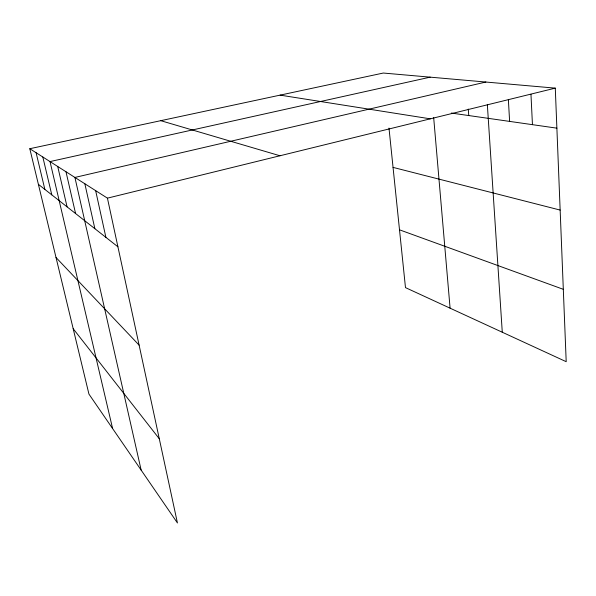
<?xml version="1.0" encoding="UTF-8"?>
<svg xmlns="http://www.w3.org/2000/svg" width="596" height="596" viewBox="0 0 596 596"><rect width="100%" height="100%" fill="white"/><g stroke="black" fill="none" stroke-linecap="round" stroke-linejoin="round"><path stroke-width="0.89" d="M555.286 88.133L383.295 73.04L29.8 148.709L107.429 198.148L555.286 88.133L566.2 361.69L405.481 287.622L388.987 128.088M485.859 82.039L74.91 177.437L141.155 470.125M430.193 77.152L50.012 161.576L112.614 428.561M451.306 113.054L556.888 128.162M280.105 95.129L430.312 118.835M393.055 167.387L560.151 210.075M160.756 120.675L279.978 155.765M399.506 229.818L563.309 289.321M38.39 184.328L117.919 246.804M56.031 257.524L139.106 345.136M73.196 328.731L159.288 438.753M29.8 148.709L88.946 394.098L177.437 522.96L107.429 198.148M36.103 152.718L44.871 189.424M42.823 157.001L51.785 194.855M57.715 166.485L67.08 206.872M65.992 171.76L75.573 213.539M84.848 183.769L94.868 228.7M95.651 190.645L105.902 237.364M433.679 117.613L450.092 308.184M468.277 109.061L468.754 115.549M487.349 104.732L502.279 332.233M508.358 99.472L509.625 121.398M530.962 94.257L532.452 124.668"/></g></svg>
